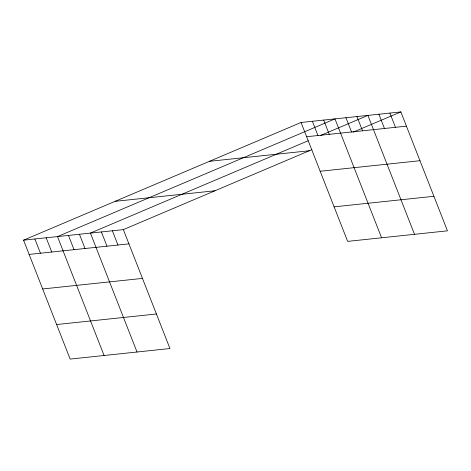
<?xml version="1.0" encoding="UTF-8"?>
<svg xmlns="http://www.w3.org/2000/svg" width="471" height="471" viewBox="0 0 471 471"><rect width="100%" height="100%" fill="white"/><g stroke="black" fill="none" stroke-linecap="round" stroke-linejoin="round"><path stroke-width="0.71" d="M23.55 240.169L123.349 229.618L169.949 348.528L70.15 359.085L23.55 240.169L301.051 122.472L400.85 111.915L447.45 230.831L347.651 241.382L301.051 122.472M308.193 140.729L90.414 233.098L137.02 352.008M320.798 135.383L367.916 115.401L414.515 234.311M123.349 229.618L311.932 149.631M353.073 132.18L400.85 111.915M306.633 136.72L406.432 126.163M209.471 161.312L309.276 150.761M320.168 171.261L419.967 160.705M115.124 201.329L214.923 190.779M334.116 206.846L433.915 196.289M29.131 254.417L128.936 243.866M42.667 288.959L142.472 278.402M56.614 324.543L156.413 313.986M389.87 113.081L395.457 127.329M378.896 114.241L384.477 128.489M356.936 116.561L362.523 130.808M345.961 117.721L351.543 131.968M381.581 237.796L334.981 118.886L57.48 236.583L104.085 355.493M323.671 120.081L329.253 134.329M312.361 121.277L317.943 135.524M112.375 230.778L117.956 245.026M101.395 231.938L106.976 246.186M79.44 234.258L85.021 248.505M68.46 235.423L74.041 249.671M46.17 237.778L51.757 252.026M34.86 238.974L40.447 253.221"/></g></svg>
